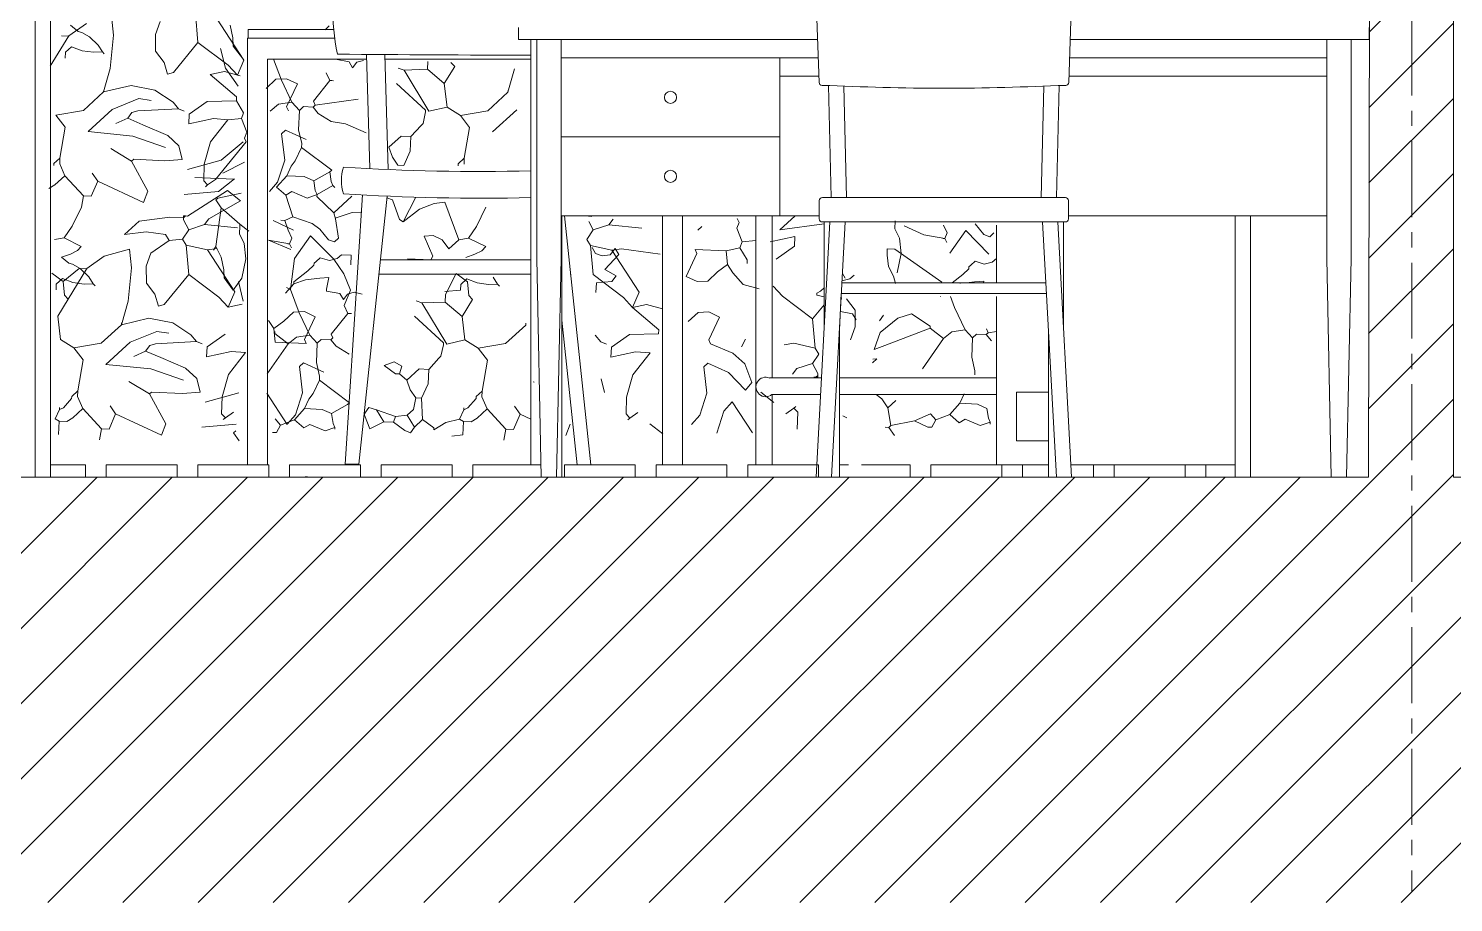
# Model space of a CAD drawing. Header units: centimetres. Extents: x 5667 to 17750, y 274 to 6203.
# Drawn here: x 5826.6 to 6061.1, y 5561.6 to 5705.4 of the extents above; entities that cross this region are included whole.
import ezdxf

# ---------------------------------------------------------------- set-up
doc = ezdxf.new("R2010")
doc.units = ezdxf.units.CM
doc.header["$MEASUREMENT"] = 0
doc.linetypes.add('CENTERX2', pattern=[4, 2.5, -0.5, 0.5, -0.5])
for name, color, linetype, lineweight in [('A-DOOR-FULL', 4, 'Continuous', 9), ('A-FURN', 8, 'Continuous', 9), ('A-WALL-FULL', 7, 'Continuous', 20), ('G-ANNO-DIM', 3, 'Continuous', 9), ('G-HEDGE', 104, 'Continuous', 9)]:
    doc.layers.add(name, color=color, linetype=linetype, lineweight=lineweight)

msp = doc.modelspace()

# ---------------------------------------------------------------- linework, layer by layer
at = {"layer": 'A-DOOR-FULL'}
for p, q in [((5827.72, 5631.57), (5827.72, 5842.1)), ((5830.27, 5631.57), (5830.27, 5839.55)), ((5909.28, 5700.36), (5909.28, 5703.57)), ((5909.28, 5681.98), (5909.28, 5700.36)), ((5909.28, 5667.31), (5909.28, 5681.98)), ((5914.38, 5631.57), (5914.38, 5674.57)), ((6025.17, 5674.57), (6025.17, 5631.57)), ((6027.72, 5674.57), (6027.72, 5631.57)), ((5909.28, 5633.57), (5909.28, 5667.31))]:
    msp.add_line(p, q, dxfattribs=at)
at = {"layer": 'A-FURN'}
for p, q in [((5956.72, 5696.52), (5956.26, 5710.11)), ((5997.79, 5696.52), (5998.26, 5710.11)), ((5862.8, 5703.82), (5862.8, 5705.23)), ((5862.8, 5705.23), (5876.85, 5705.23)), ((5907.26, 5703.57), (5907.26, 5705.57)), ((6047.26, 5705.57), (6047.26, 5703.57)), ((5862.64, 5633.57), (5862.64, 5703.82)), ((5862.64, 5703.82), (5877.01, 5703.82)), ((5956.48, 5703.57), (5907.26, 5703.57)), ((5910.26, 5703.57), (5910.26, 5667.57)), ((5914.26, 5667.57), (5914.26, 5703.57)), ((6047.26, 5703.57), (5998.03, 5703.57)), ((6040.26, 5667.57), (6040.26, 5703.57)), ((6044.26, 5703.57), (6044.26, 5667.57)), ((5882.27, 5700.36), (5865.94, 5700.36)), ((5865.94, 5700.36), (5865.94, 5633.57)), ((5882.25, 5701.14), (5882.81, 5682.34)), ((5885.28, 5701.12), (5885.84, 5682.2)), ((5909.28, 5700.36), (5885.3, 5700.36)), ((5956.58, 5700.57), (5914.26, 5700.57)), ((5950.26, 5700.57), (5950.26, 5687.57)), ((6040.26, 5700.57), (5997.93, 5700.57)), ((5956.69, 5697.57), (5950.26, 5697.57)), ((5958.29, 5696), (5958.72, 5677.57)), ((5960.81, 5695.91), (5961.22, 5677.57)), ((5993.71, 5695.91), (5993.29, 5677.57)), ((5996.23, 5696), (5995.79, 5677.57)), ((6040.26, 5697.57), (5997.83, 5697.57)), ((5950.26, 5687.57), (5914.26, 5687.57)), ((5950.26, 5674.57), (5950.26, 5687.57)), ((6061.11, 5684.71), (6061.11, 5686.64)), ((5881.57, 5678.01), (5878.74, 5633.68)), ((5880.97, 5633.68), (5885.64, 5677.81)), ((5956.76, 5674.07), (5956.76, 5677.07)), ((5957.26, 5677.57), (5997.26, 5677.57)), ((5997.76, 5674.07), (5997.76, 5677.07)), ((5914.26, 5674.57), (5956.76, 5674.57)), ((5919.15, 5633.57), (5914.81, 5674.57)), ((5946.32, 5674.57), (5946.32, 5633.57)), ((5949.02, 5674.57), (5949.02, 5647.89)), ((5997.76, 5674.57), (6040.26, 5674.57)), ((5958.51, 5673.57), (5956.26, 5631.57)), ((5957.26, 5673.57), (5997.26, 5673.57)), ((5957.56, 5673.57), (5957.56, 5655.84)), ((5961.01, 5673.57), (5958.76, 5631.57)), ((5993.51, 5673.57), (5995.76, 5631.57)), ((5996.01, 5673.57), (5998.26, 5631.57)), ((5996.96, 5673.57), (5996.96, 5655.84)), ((5910.26, 5667.57), (5911.01, 5631.57)), ((5913.51, 5631.57), (5914.26, 5667.57)), ((6041.01, 5631.57), (6040.26, 5667.57)), ((6043.51, 5631.57), (6044.26, 5667.57)), ((5884.54, 5667.31), (5909.28, 5667.31)), ((5884.3, 5664.98), (5909.28, 5664.98)), ((5960.47, 5663.57), (5994.04, 5663.57)), ((5960.37, 5661.77), (5960.06, 5655.84)), ((5960.37, 5661.77), (5994.14, 5661.77)), ((5916.9, 5633.57), (5914.38, 5657.41)), ((5960.06, 5655.84), (5960.06, 5631.57)), ((5994.46, 5655.84), (5994.46, 5631.57)), ((5948.56, 5647.89), (5957.13, 5647.89)), ((5960.06, 5647.89), (5985.92, 5647.89)), ((5949.29, 5643.84), (5947.13, 5645.53)), ((5948.95, 5645.17), (5956.99, 5645.17)), ((5949.02, 5645.17), (5949.02, 5633.57)), ((5960.06, 5645.17), (5985.92, 5645.17)), ((5836.01, 5633.57), (5830.27, 5633.57)), ((5836.01, 5631.57), (5836.01, 5633.57)), ((5851.08, 5633.57), (5839.43, 5633.57)), ((5839.43, 5631.57), (5839.43, 5633.57)), ((5851.08, 5631.57), (5851.08, 5633.57)), ((5866.16, 5633.57), (5854.51, 5633.57)), ((5854.51, 5631.57), (5854.51, 5633.57)), ((5865.94, 5633.57), (5862.64, 5633.57)), ((5866.16, 5631.57), (5866.16, 5633.57)), ((5881.24, 5633.57), (5869.59, 5633.57)), ((5869.59, 5631.57), (5869.59, 5633.57)), ((5878.74, 5633.69), (5880.97, 5633.69)), ((5881.24, 5631.57), (5881.24, 5633.57)), ((5896.32, 5633.57), (5884.67, 5633.57)), ((5884.67, 5631.57), (5884.67, 5633.57)), ((5896.32, 5631.57), (5896.32, 5633.57)), ((5910.97, 5633.57), (5899.75, 5633.57)), ((5899.75, 5631.57), (5899.75, 5633.57)), ((5926.47, 5633.57), (5914.82, 5633.57)), ((5914.82, 5631.57), (5914.82, 5633.57)), ((5921.38, 5633.58), (5919.14, 5633.58)), ((5926.47, 5631.57), (5926.47, 5633.57)), ((5941.55, 5633.57), (5929.9, 5633.57)), ((5929.9, 5631.57), (5929.9, 5633.57)), ((5941.55, 5631.57), (5941.55, 5633.57)), ((5956.63, 5633.57), (5944.98, 5633.57)), ((5944.98, 5631.57), (5944.98, 5633.57)), ((5949.02, 5633.57), (5946.32, 5633.57)), ((5956.63, 5631.57), (5956.63, 5633.57)), ((5961.55, 5633.57), (5960.06, 5633.57)), ((5960.06, 5631.57), (5960.06, 5633.57)), ((5971.71, 5633.57), (5963.71, 5633.57)), ((5971.71, 5631.57), (5971.71, 5633.57)), ((5986.78, 5633.57), (5975.13, 5633.57)), ((5975.13, 5631.57), (5975.13, 5633.57)), ((5986.78, 5631.57), (5986.78, 5633.57)), ((5990.21, 5631.57), (5990.21, 5633.57)), ((6001.86, 5633.57), (6001.29, 5633.57)), ((6001.86, 5631.57), (6001.86, 5633.57)), ((6016.94, 5633.57), (6005.29, 5633.57)), ((6005.29, 5631.57), (6005.29, 5633.57)), ((6016.94, 5631.57), (6016.94, 5633.57)), ((6025.17, 5633.57), (6020.37, 5633.57)), ((6020.37, 5631.57), (6020.37, 5633.57)), ((5851.08, 5631.57), (5839.43, 5631.57)), ((5866.16, 5631.57), (5854.51, 5631.57)), ((5881.24, 5631.57), (5869.59, 5631.57)), ((5872.22, 5631.66), (5872.54, 5631.64)), ((5896.32, 5631.57), (5884.67, 5631.57)), ((5911.4, 5631.57), (5899.75, 5631.57)), ((5911.01, 5631.57), (5913.51, 5631.57)), ((5926.47, 5631.57), (5914.82, 5631.57)), ((5941.55, 5631.57), (5929.9, 5631.57)), ((5956.63, 5631.57), (5944.98, 5631.57)), ((5956.26, 5631.57), (5957.56, 5631.57)), ((5957.56, 5631.57), (5960.06, 5631.57)), ((5971.71, 5631.57), (5960.06, 5631.57)), ((5986.78, 5631.57), (5975.13, 5631.57)), ((6001.86, 5631.57), (5990.21, 5631.57)), ((5994.46, 5631.57), (5996.96, 5631.57)), ((5998.26, 5631.57), (5996.96, 5631.57)), ((6016.94, 5631.57), (6005.29, 5631.57)), ((6041.01, 5631.57), (6043.51, 5631.57))]:
    msp.add_line(p, q, dxfattribs=at)
at = {"layer": 'A-FURN', "lineweight": 0}
for p, q in [((5862.8, 5703.82), (5862.8, 5705.23)), ((5862.8, 5705.23), (5876.85, 5705.23)), ((5862.8, 5705.23), (5862.8, 5703.82)), ((5876.85, 5705.23), (5862.8, 5705.23)), ((5877.01, 5703.82), (5862.64, 5703.82)), ((5862.64, 5703.82), (5862.64, 5633.57)), ((5862.64, 5633.57), (5862.64, 5703.82)), ((5862.64, 5703.82), (5877.01, 5703.82)), ((5865.94, 5633.57), (5865.94, 5700.36)), ((5865.94, 5633.57), (5865.94, 5700.36)), ((5865.94, 5700.36), (5882.27, 5700.36)), ((5865.94, 5700.36), (5882.27, 5700.36)), ((5885.3, 5700.36), (5909.28, 5700.36)), ((5930.93, 5633.57), (5930.93, 5674.57)), ((5930.93, 5674.57), (5930.93, 5633.57)), ((5934.23, 5633.57), (5934.23, 5674.57)), ((5934.23, 5633.57), (5934.23, 5674.57)), ((5862.64, 5633.57), (5865.94, 5633.57)), ((5862.64, 5633.57), (5865.94, 5633.57)), ((5934.23, 5633.57), (5930.93, 5633.57)), ((5930.93, 5633.57), (5934.23, 5633.57))]:
    msp.add_line(p, q, dxfattribs=at)
at = {"layer": 'A-FURN'}
for points in [[(5909.28, 5701, -0.001496), (5877.47, 5701.18, -0.109257), (5877.66, 5717.32)], [(5878.44, 5682.58, 0.159541), (5878.48, 5678.19, 0.892277)]]:
    msp.add_lwpolyline(points, format="xyb", dxfattribs=at)
for points in [[(5985.92, 5663.57), (5985.92, 5673.02)], [(5994.46, 5633.57), (5985.92, 5633.57), (5985.92, 5661.29)], [(5994.46, 5637.57), (5989.19, 5637.57), (5989.19, 5645.57), (5994.46, 5645.57)], [(6025.17, 5633.57), (5998.15, 5633.57)]]:
    msp.add_lwpolyline(points, dxfattribs=at)
for centre in [(5932.26, 5694.07), (5932.26, 5681.07)]:
    msp.add_circle(centre, 1, dxfattribs=at)
for centre, radius, start, end in [((5957.22, 5696.54), 0.5, 181.9653, 267.9588), ((5997.29, 5696.54), 0.5, 272.0412, 358.0347), ((5900.94, 6042.26), 360.38, 266.42, 271.3249), ((5900.98, 6037.86), 360.38, 266.42, 271.3187), ((5957.26, 5677.07), 0.5, 90, 180), ((5997.26, 5677.07), 0.5, 0, 90), ((5957.26, 5674.07), 0.5, 180, 270), ((5997.26, 5674.07), 0.5, 270, 0), ((5947.93, 5646.41), 1.6, 66.7709, 309.3571)]:
    msp.add_arc(centre, radius, start, end, dxfattribs=at)
msp.add_open_spline([(5957.21, 5696.04), (5963.89, 5695.8), (5977.26, 5695.34), (5990.63, 5695.8), (5997.31, 5696.04)], degree=3, dxfattribs=at)
at = {"layer": 'A-WALL-FULL'}
for p, q in [((6047.1, 5631.57), (6047.59, 5856.86)), ((6061.11, 5631.57), (6061.11, 5856.86)), ((5804.8, 5631.57), (6047.1, 5631.57)), ((6047.1, 5631.57), (6047.1, 5631.57)), ((6061.11, 5631.57), (6351.49, 5631.57))]:
    msp.add_line(p, q, dxfattribs=at)
at = {"layer": 'A-WALL-FULL', "color": 0, "linetype": 'Continuous'}
for p, q in [((6047.26, 5704.8), (6061.11, 5718.65)), ((6047.23, 5692.39), (6061.11, 5706.28)), ((6047.2, 5679.99), (6061.11, 5693.9)), ((6047.17, 5667.59), (6061.11, 5681.53)), ((6047.15, 5655.19), (6061.11, 5669.16)), ((6047.12, 5642.79), (6061.11, 5656.78)), ((5978.28, 5561.57), (6061.11, 5644.41)), ((5767.91, 5561.57), (5837.91, 5631.57)), ((5780.29, 5561.57), (5850.29, 5631.57)), ((5792.66, 5561.57), (5862.66, 5631.57)), ((5805.04, 5561.57), (5875.04, 5631.57)), ((5817.41, 5561.57), (5887.41, 5631.57)), ((5829.79, 5561.57), (5899.79, 5631.57)), ((5842.16, 5561.57), (5912.16, 5631.57)), ((5854.53, 5561.57), (5924.53, 5631.57)), ((5866.91, 5561.57), (5936.91, 5631.57)), ((5879.28, 5561.57), (5949.28, 5631.57)), ((5891.66, 5561.57), (5961.66, 5631.57)), ((5904.03, 5561.57), (5974.03, 5631.57)), ((5916.41, 5561.57), (5986.41, 5631.57)), ((5928.78, 5561.57), (5998.78, 5631.57)), ((5941.16, 5561.57), (6011.16, 5631.57)), ((5953.53, 5561.57), (6023.53, 5631.57)), ((5965.9, 5561.57), (6035.9, 5631.57)), ((5990.65, 5561.57), (6061.11, 5632.03)), ((6003.03, 5561.57), (6073.03, 5631.57)), ((6015.4, 5561.57), (6085.4, 5631.57)), ((6027.78, 5561.57), (6097.78, 5631.57)), ((6040.15, 5561.57), (6110.15, 5631.57)), ((6052.52, 5561.57), (6122.52, 5631.57))]:
    msp.add_line(p, q, dxfattribs=at)
at = {"layer": 'G-ANNO-DIM', "linetype": 'CENTERX2', "ltscale": 5}
msp.add_line((6054.24, 6126.86), (6054.24, 5563.29), dxfattribs=at)
at = {"layer": 'G-HEDGE'}
for p, q in [((5840.31, 5707.42), (5840.62, 5704.33)), ((5854.09, 5707.91), (5854.52, 5703.1)), ((5833.27, 5704.19), (5836.15, 5706.22)), ((5834.79, 5704.91), (5833.55, 5705.93)), ((5848.28, 5706.56), (5847.51, 5704.42)), ((5857.57, 5707.12), (5862.07, 5700.21)), ((5859.83, 5705.93), (5860.28, 5703.85)), ((5875.45, 5705.21), (5876.12, 5705.82)), ((5830.22, 5699.18), (5833.27, 5704.19)), ((5832.04, 5704.21), (5833.31, 5704.16)), ((5835.4, 5704.77), (5834.79, 5704.91)), ((5836.66, 5704.04), (5835.4, 5704.77)), ((5838.07, 5702.68), (5836.66, 5704.04)), ((5838.79, 5701.54), (5838.07, 5702.68)), ((5840.62, 5704.33), (5840.08, 5698.82)), ((5847.51, 5704.42), (5847.53, 5701.66)), ((5854.52, 5703.1), (5850.47, 5698.16)), ((5854.52, 5703.1), (5859.47, 5699.36)), ((5860.28, 5703.85), (5860.31, 5702.5)), ((5832.68, 5700.53), (5832.72, 5701.49)), ((5832.72, 5701.49), (5833.72, 5702.4)), ((5833.72, 5702.4), (5835.44, 5701.75)), ((5835.44, 5701.75), (5837.31, 5701.49)), ((5837.31, 5701.49), (5838.79, 5701.54)), ((5838.79, 5701.54), (5839.1, 5701.21)), ((5847.53, 5701.66), (5848.95, 5699.82)), ((5858.22, 5702.09), (5859.03, 5698.86)), ((5861.82, 5700.52), (5860.31, 5702.5)), ((5868.24, 5696.91), (5866.94, 5700.36)), ((5877.16, 5700.35), (5879.38, 5699.93)), ((5840.08, 5698.82), (5838.99, 5694.96)), ((5848.95, 5699.82), (5849.5, 5697.88)), ((5850.47, 5698.16), (5849.5, 5697.88)), ((5858.86, 5698.33), (5856.55, 5697.85)), ((5861.47, 5697.6), (5858.86, 5698.33)), ((5859.03, 5698.86), (5861.14, 5695.89)), ((5859.47, 5699.36), (5861, 5697.7)), ((5862.07, 5700.21), (5861, 5697.7)), ((5875.62, 5698.13), (5876.21, 5696.83)), ((5879.38, 5699.93), (5879.97, 5698.94)), ((5879.97, 5698.94), (5880.64, 5699.85)), ((5880.64, 5699.85), (5881.74, 5700.14)), ((5888.42, 5698.53), (5887.48, 5698.89)), ((5892.27, 5698.69), (5888.42, 5698.53)), ((5888.42, 5698.53), (5892.51, 5691.79)), ((5892.32, 5699.96), (5892.27, 5698.69)), ((5892.27, 5698.69), (5895.04, 5696.33)), ((5896.76, 5699.13), (5895.04, 5696.33)), ((5896.15, 5699.79), (5896.76, 5699.13)), ((5906.62, 5698.77), (5905.53, 5694.91)), ((5843.51, 5696.04), (5838.99, 5694.96)), ((5843.51, 5696.04), (5847.41, 5695.27)), ((5856.55, 5697.85), (5860.87, 5694.15)), ((5867.31, 5697.04), (5865.72, 5695.54)), ((5869.08, 5697.12), (5867.31, 5697.04)), ((5869.98, 5693.27), (5868.24, 5696.91)), ((5870.87, 5696.27), (5869.08, 5697.12)), ((5870.87, 5696.27), (5869.1, 5692.51)), ((5876.21, 5696.83), (5873.5, 5693.43)), ((5876.21, 5696.83), (5876.52, 5696.82)), ((5876.52, 5696.82), (5876.84, 5696.8)), ((5891.97, 5691.99), (5887.18, 5696.35)), ((5895.04, 5696.33), (5895.51, 5692.47)), ((5838.99, 5694.96), (5835.66, 5691.91)), ((5838.99, 5694.96), (5839, 5695.28)), ((5840.42, 5692.08), (5844.79, 5693.86)), ((5844.79, 5693.86), (5846.8, 5693.57)), ((5847.41, 5695.27), (5850.41, 5693.29)), ((5850.41, 5693.29), (5851.33, 5692.18)), ((5856.04, 5693.4), (5853.07, 5691.29)), ((5860.84, 5693.51), (5856.04, 5693.4)), ((5860.87, 5694.15), (5860.84, 5693.51)), ((5860.84, 5693.51), (5862.03, 5691.54)), ((5867.77, 5692.93), (5869.98, 5693.27)), ((5869.98, 5693.27), (5871.2, 5691.93)), ((5873.5, 5693.43), (5873.79, 5692.78)), ((5873.79, 5692.78), (5880.87, 5693.75)), ((5905.53, 5694.91), (5902.2, 5691.86)), ((5905.53, 5694.91), (5905.54, 5695.23)), ((5835.66, 5691.91), (5831.15, 5691.15)), ((5831.15, 5691.15), (5832.66, 5689.16)), ((5836.43, 5688.44), (5840.42, 5692.08)), ((5843.63, 5691.56), (5842.95, 5690.63)), ((5844.6, 5691.84), (5843.63, 5691.56)), ((5851.33, 5692.18), (5844.6, 5691.84)), ((5851.33, 5692.18), (5852.27, 5691.82)), ((5853.07, 5691.29), (5853, 5689.7)), ((5862.03, 5691.54), (5861.67, 5690.6)), ((5866.4, 5691.82), (5867.77, 5692.93)), ((5869.1, 5692.51), (5869.4, 5691.86)), ((5871.2, 5691.93), (5871.06, 5688.74)), ((5871.86, 5692.54), (5871.2, 5691.93)), ((5873.46, 5692.47), (5871.86, 5692.54)), ((5873.79, 5692.78), (5873.46, 5692.47)), ((5874.31, 5691.42), (5873.46, 5692.47)), ((5876.45, 5690.09), (5874.31, 5691.42)), ((5891.96, 5691.67), (5891.56, 5689.77)), ((5891.96, 5691.67), (5891.97, 5691.99)), ((5895.51, 5692.47), (5892.51, 5691.79)), ((5897.69, 5691.1), (5895.51, 5692.47)), ((5902.2, 5691.86), (5897.69, 5691.1)), ((5897.69, 5691.1), (5899.2, 5689.11)), ((5902.97, 5688.39), (5906.96, 5692.03)), ((5831.8, 5684.09), (5832.66, 5689.16)), ((5842.95, 5690.63), (5841, 5689.76)), ((5842.95, 5690.63), (5845.46, 5689.56)), ((5845.46, 5689.56), (5849.54, 5687.79)), ((5857.05, 5690.57), (5853, 5689.7)), ((5859.42, 5690.38), (5856.59, 5686.75)), ((5859.42, 5690.38), (5857.05, 5690.57)), ((5861.67, 5690.6), (5859.42, 5690.38)), ((5861.67, 5690.6), (5862.53, 5688.32)), ((5868.94, 5688.68), (5868.27, 5688.07)), ((5868.94, 5688.68), (5872.31, 5687.14)), ((5871.06, 5688.74), (5871.6, 5686.48)), ((5878.77, 5689.69), (5876.45, 5690.09)), ((5878.77, 5689.69), (5882.22, 5688.26)), ((5891.23, 5689.46), (5889.55, 5687.62)), ((5891.56, 5689.77), (5891.23, 5689.46)), ((5898.34, 5684.04), (5899.2, 5689.11)), ((5843.81, 5687.71), (5836.43, 5688.44)), ((5849.19, 5685.84), (5843.81, 5687.71)), ((5849.54, 5687.79), (5851.38, 5686.11)), ((5856.59, 5686.75), (5855.55, 5683.1)), ((5862.46, 5686.73), (5857.4, 5680.56)), ((5861.97, 5686.75), (5858.32, 5683.72)), ((5862.53, 5688.32), (5862.17, 5687.38)), ((5862.17, 5687.38), (5862.46, 5686.73)), ((5868.79, 5683.75), (5868.27, 5688.07)), ((5871.6, 5686.48), (5871.57, 5685.84)), ((5887.95, 5687.69), (5885.95, 5685.86)), ((5889.55, 5687.62), (5887.95, 5687.69)), ((5889.55, 5687.62), (5889.45, 5685.22)), ((5831.8, 5684.09), (5830.8, 5683.17)), ((5831.8, 5684.09), (5831.76, 5683.13)), ((5843.6, 5683.57), (5840.18, 5685.64)), ((5843.6, 5683.57), (5843.94, 5683.88)), ((5843.94, 5683.88), (5849.04, 5683.65)), ((5851.92, 5683.85), (5851.38, 5686.11)), ((5871.57, 5685.84), (5870.52, 5683.65)), ((5871.57, 5685.84), (5876.52, 5682.11)), ((5885.95, 5685.86), (5886.52, 5684.23)), ((5886.52, 5684.23), (5887.42, 5682.92)), ((5889.45, 5685.22), (5888.38, 5682.87)), ((5898.34, 5684.04), (5897.34, 5683.12)), ((5898.34, 5684.04), (5898.3, 5683.08)), ((5830.8, 5683.17), (5830.79, 5682.85)), ((5831.76, 5683.13), (5832.63, 5681.17)), ((5838.03, 5680.3), (5837.13, 5681.62)), ((5843.6, 5683.57), (5846.27, 5678.66)), ((5849.04, 5683.65), (5851.92, 5683.85)), ((5858.32, 5683.72), (5852.77, 5682.2)), ((5855.55, 5683.1), (5855.47, 5680.32)), ((5862.19, 5683.38), (5858.6, 5681.62)), ((5867.61, 5680.11), (5868.79, 5683.75)), ((5869.84, 5682.72), (5869.13, 5681.16)), ((5870.52, 5683.65), (5869.84, 5682.72)), ((5876.19, 5681.81), (5873.57, 5680.32)), ((5876.52, 5682.11), (5876.19, 5681.81)), ((5876.19, 5681.81), (5876.44, 5680.2)), ((5887.42, 5682.92), (5888.38, 5682.87)), ((5897.34, 5683.12), (5897.33, 5682.8)), ((5830.97, 5679.65), (5829.98, 5679.05)), ((5832.63, 5681.17), (5830.97, 5679.65)), ((5832.63, 5681.17), (5835.68, 5677.84)), ((5838.03, 5680.3), (5836.96, 5677.79)), ((5838.03, 5680.3), (5845.54, 5676.77)), ((5860.43, 5680.59), (5853.99, 5680.87)), ((5855.47, 5680.32), (5856.08, 5679.66)), ((5856.08, 5679.66), (5855.75, 5679.35)), ((5857.4, 5680.56), (5856.08, 5679.66)), ((5857.87, 5678.59), (5860.53, 5680.68)), ((5866.26, 5678.57), (5867.61, 5680.11)), ((5869.13, 5681.16), (5867.45, 5679.31)), ((5867.45, 5679.31), (5868.99, 5677.97)), ((5869.13, 5681.16), (5872, 5681.03)), ((5872, 5681.03), (5873.57, 5680.32)), ((5873.57, 5680.32), (5873.82, 5678.72)), ((5876.73, 5679.55), (5874.11, 5678.06)), ((5876.44, 5680.2), (5876.73, 5679.55)), ((5877.03, 5679.21), (5876.73, 5679.55)), ((5961.2, 5679.83), (5961.17, 5679.83)), ((5835.36, 5676.02), (5835.68, 5677.84)), ((5836.96, 5677.79), (5835.68, 5677.84)), ((5845.54, 5676.77), (5846.27, 5678.66)), ((5852.22, 5678.1), (5857.87, 5678.59)), ((5859.37, 5678.73), (5852.8, 5674.54)), ((5861.54, 5677.04), (5856.29, 5674.07)), ((5857.78, 5677.5), (5857.45, 5677.19)), ((5857.45, 5677.19), (5858.35, 5675.87)), ((5861.65, 5678.29), (5857.78, 5677.5)), ((5859.37, 5678.73), (5861.54, 5677.04)), ((5869.98, 5678.56), (5868.99, 5677.97)), ((5868.99, 5677.97), (5870.11, 5674.4)), ((5872.49, 5677.5), (5869.98, 5678.56)), ((5874.11, 5678.06), (5872.49, 5677.5)), ((5873.82, 5678.72), (5874.11, 5678.06)), ((5874.11, 5678.06), (5874.09, 5677.74)), ((5874.09, 5677.74), (5876.85, 5675.07)), ((5879.85, 5677.81), (5876.85, 5675.07)), ((5885.59, 5677.56), (5886.54, 5677.2)), ((5886.54, 5677.2), (5887.67, 5673.96)), ((5890.39, 5677.67), (5888.3, 5673.61)), ((5833.82, 5672.89), (5835.36, 5676.02)), ((5852.16, 5674.57), (5852.15, 5674.25)), ((5852.48, 5674.55), (5852.15, 5674.25)), ((5852.16, 5674.57), (5852.48, 5674.55)), ((5852.48, 5674.55), (5852.8, 5674.54)), ((5858.35, 5675.87), (5857.44, 5669.52)), ((5858.35, 5675.87), (5861.43, 5673.18)), ((5876.85, 5675.07), (5877.13, 5674.1)), ((5879.88, 5675.13), (5877.11, 5674.17)), ((5881.33, 5675.19), (5879.88, 5675.13)), ((5888.3, 5673.61), (5890.97, 5675.65)), ((5890.97, 5675.65), (5893.36, 5676.59)), ((5893.36, 5676.59), (5895.15, 5676.83)), ((5895.15, 5676.83), (5897.44, 5670.65)), ((5900.36, 5672.84), (5901.9, 5675.98)), ((5918.76, 5674.52), (5919.02, 5674.51)), ((5919.02, 5674.51), (5919.34, 5674.49)), ((5952.78, 5674.57), (5950.28, 5672.28)), ((5832.51, 5670.95), (5833.82, 5672.89)), ((5842.41, 5671.5), (5844.86, 5673.7)), ((5844.86, 5673.7), (5849.91, 5674.35)), ((5852.15, 5674.25), (5849.91, 5674.35)), ((5853.02, 5672.29), (5851.99, 5670.74)), ((5852.15, 5674.25), (5852.13, 5673.93)), ((5852.13, 5673.93), (5853.02, 5672.29)), ((5855.61, 5673.14), (5853.02, 5672.29)), ((5856.29, 5674.07), (5855.61, 5673.14)), ((5855.61, 5673.14), (5861.02, 5672.58)), ((5861.36, 5671.59), (5861.42, 5672.86)), ((5861.43, 5673.18), (5861.42, 5672.86)), ((5861.43, 5673.18), (5862.88, 5672.04)), ((5870.24, 5672.23), (5866.87, 5673.78)), ((5868.17, 5673.85), (5868.81, 5673.82)), ((5870.11, 5674.4), (5868.81, 5673.82)), ((5868.81, 5673.82), (5869.38, 5672.2)), ((5869.38, 5672.2), (5869.96, 5670.89)), ((5873.31, 5673.3), (5870.11, 5674.4)), ((5874.58, 5672.39), (5873.31, 5673.3)), ((5876.02, 5670.63), (5874.58, 5672.39)), ((5877.13, 5674.1), (5877.63, 5670.88)), ((5887.67, 5673.96), (5888.3, 5673.61)), ((5899.05, 5670.9), (5900.36, 5672.84)), ((5919.56, 5672.25), (5918.53, 5670.69)), ((5918.81, 5673.62), (5919.56, 5672.25)), ((5922.15, 5673.09), (5919.56, 5672.25)), ((5922.83, 5674.02), (5922.15, 5673.09)), ((5922.15, 5673.09), (5927.56, 5672.54)), ((5936.79, 5672.19), (5937.45, 5672.8)), ((5943.19, 5672.55), (5943.55, 5673.49)), ((5944.05, 5670.27), (5943.19, 5672.55)), ((5943.55, 5673.49), (5943.26, 5674.14)), ((5950.28, 5672.28), (5957.56, 5673.24)), ((5969.19, 5672.46), (5969.24, 5673.73)), ((5969.96, 5670.88), (5969.19, 5672.46)), ((5970.7, 5672.91), (5973.97, 5671.45)), ((5977.21, 5673.06), (5977.79, 5671.76)), ((5978.22, 5668.42), (5980.88, 5672.15)), ((5980.88, 5672.15), (5984.67, 5668.29)), ((5983.85, 5671.5), (5982.4, 5673.26)), ((5832.51, 5670.95), (5830.9, 5670.7)), ((5832.51, 5670.95), (5835.32, 5669.55)), ((5845.97, 5671.96), (5842.41, 5671.5)), ((5845.97, 5671.96), (5849.15, 5671.5)), ((5849.75, 5670.52), (5846.78, 5668.41)), ((5849.15, 5671.5), (5849.75, 5670.52)), ((5851.99, 5670.74), (5849.75, 5670.52)), ((5851.99, 5670.74), (5852.59, 5669.76)), ((5862.13, 5670.02), (5861.36, 5671.59)), ((5862.4, 5667.49), (5862.13, 5670.02)), ((5866.14, 5670.58), (5869.79, 5669.06)), ((5866.14, 5670.58), (5869.6, 5669.95)), ((5869.28, 5669.96), (5869.6, 5669.95)), ((5869.96, 5670.89), (5869.6, 5669.95)), ((5869.6, 5669.95), (5869.89, 5669.3)), ((5870.39, 5667.55), (5873.05, 5671.28)), ((5873.05, 5671.28), (5876.85, 5667.43)), ((5876.96, 5670.27), (5876.02, 5670.63)), ((5877.63, 5670.88), (5876.96, 5670.27)), ((5893.24, 5671.31), (5891.71, 5671.22)), ((5891.71, 5671.22), (5893.16, 5667.96)), ((5894.68, 5670.63), (5893.24, 5671.31)), ((5895.77, 5669.13), (5894.68, 5670.63)), ((5897.44, 5670.65), (5895.77, 5669.13)), ((5899.05, 5670.9), (5897.44, 5670.65)), ((5899.05, 5670.9), (5901.86, 5669.5)), ((5918.53, 5670.69), (5919.13, 5669.71)), ((5943.69, 5669.33), (5944.05, 5670.27)), ((5944.05, 5670.27), (5946.3, 5670.49)), ((5948.67, 5670.3), (5952.72, 5671.17)), ((5952.65, 5669.58), (5952.72, 5671.17)), ((5970.23, 5668.35), (5969.96, 5670.88)), ((5973.97, 5671.45), (5977.43, 5670.82)), ((5977.11, 5670.83), (5977.43, 5670.82)), ((5977.79, 5671.76), (5977.43, 5670.82)), ((5977.43, 5670.82), (5977.72, 5670.17)), ((5984.79, 5671.14), (5983.85, 5671.5)), ((5985.46, 5671.75), (5984.79, 5671.14)), ((5832.05, 5667.77), (5833.56, 5668.29)), ((5833.28, 5666.76), (5832.05, 5667.77)), ((5833.56, 5668.29), (5834.7, 5668.86)), ((5834.7, 5668.86), (5835.32, 5669.55)), ((5836.21, 5665.88), (5839.09, 5667.91)), ((5839.09, 5667.91), (5843.25, 5669.11)), ((5843.25, 5669.11), (5843.56, 5666.02)), ((5846.78, 5668.41), (5846, 5666.27)), ((5852.59, 5669.76), (5856.07, 5668.96)), ((5852.59, 5669.76), (5853.02, 5664.94)), ((5857.68, 5669.21), (5856.07, 5668.96)), ((5856.07, 5668.96), (5860.56, 5662.06)), ((5857.44, 5669.52), (5857.09, 5668.9)), ((5857.44, 5669.52), (5858.32, 5667.78)), ((5858.32, 5667.78), (5858.78, 5665.7)), ((5861.72, 5664.31), (5862.4, 5667.49)), ((5869.73, 5662.45), (5870.39, 5667.55)), ((5873.95, 5667.06), (5874.61, 5667.67)), ((5874.61, 5667.67), (5876.15, 5667.2)), ((5876.15, 5667.2), (5877.42, 5667.54)), ((5877.42, 5667.54), (5878.15, 5668.16)), ((5878.15, 5668.16), (5879.75, 5668.09)), ((5879.75, 5668.09), (5879.68, 5666.49)), ((5892.82, 5667.34), (5888.99, 5667.51)), ((5893.16, 5667.96), (5892.82, 5667.34)), ((5898.59, 5667.73), (5900.1, 5668.24)), ((5900.1, 5668.24), (5901.24, 5668.81)), ((5901.24, 5668.81), (5901.86, 5669.5)), ((5919.13, 5669.71), (5922.61, 5668.92)), ((5919.13, 5669.71), (5919.56, 5664.9)), ((5919.37, 5669.34), (5919.95, 5668.39)), ((5919.95, 5668.39), (5921.02, 5668)), ((5921.02, 5668), (5922.34, 5668.17)), ((5921.45, 5665.74), (5923.79, 5668.19)), ((5922.34, 5668.17), (5923.19, 5669.18)), ((5924.22, 5669.17), (5922.61, 5668.92)), ((5922.61, 5668.92), (5927.1, 5662.01)), ((5923.79, 5668.19), (5923.19, 5669.18)), ((5930.57, 5668.25), (5924.22, 5669.17)), ((5934.86, 5664.6), (5936.62, 5668.36)), ((5936.62, 5668.36), (5936.33, 5669.01)), ((5941.43, 5668.79), (5936.33, 5669.01)), ((5941.43, 5668.79), (5943.69, 5669.33)), ((5941.65, 5666.54), (5941.43, 5668.79)), ((5944.89, 5667.36), (5943.69, 5669.33)), ((5949.68, 5667.47), (5952.65, 5669.58)), ((5967.9, 5669.17), (5969.18, 5669.11)), ((5967.93, 5668.1), (5967.9, 5669.17)), ((5968.14, 5666.25), (5967.93, 5668.1)), ((5969.18, 5669.11), (5976.93, 5663.66)), ((5969.55, 5665.18), (5970.23, 5668.35)), ((5985.19, 5666.96), (5985.91, 5667.57)), ((5832.33, 5663.78), (5830.47, 5665.14)), ((5832.33, 5663.78), (5834.98, 5665.9)), ((5833.16, 5660.87), (5836.21, 5665.88)), ((5833.89, 5666.61), (5833.28, 5666.76)), ((5835.15, 5665.88), (5833.89, 5666.61)), ((5834.98, 5665.9), (5836.26, 5665.85)), ((5836.56, 5664.53), (5835.15, 5665.88)), ((5843.56, 5666.02), (5843.02, 5660.51)), ((5846, 5666.27), (5846.03, 5663.5)), ((5858.78, 5665.7), (5858.81, 5664.35)), ((5872.6, 5665.52), (5870.29, 5663.71)), ((5873.6, 5666.44), (5872.6, 5665.52)), ((5873.61, 5666.76), (5873.6, 5666.44)), ((5873.95, 5667.06), (5873.61, 5666.76)), ((5876.85, 5667.43), (5878.5, 5665.05)), ((5923.32, 5664.7), (5921.45, 5665.74)), ((5938.41, 5663.83), (5940, 5665.34)), ((5940, 5665.34), (5941.65, 5666.54)), ((5941.65, 5666.54), (5942.55, 5665.22)), ((5942.55, 5665.22), (5944.25, 5663.27)), ((5944.86, 5666.72), (5944.89, 5667.36)), ((5968.98, 5664.65), (5968.14, 5666.25)), ((5981.36, 5665.85), (5980.37, 5664.94)), ((5981.38, 5666.17), (5981.36, 5665.85)), ((5981.71, 5666.48), (5981.38, 5666.17)), ((5981.71, 5666.48), (5982.38, 5667.09)), ((5982.38, 5667.09), (5983.91, 5666.61)), ((5983.91, 5666.61), (5985.19, 5666.96)), ((5831.17, 5662.38), (5831.21, 5663.34)), ((5831.21, 5663.34), (5832.21, 5664.25)), ((5832.21, 5664.25), (5833.94, 5663.6)), ((5832.33, 5663.78), (5832.55, 5661.53)), ((5833.94, 5663.6), (5835.81, 5663.33)), ((5835.81, 5663.33), (5837.29, 5663.39)), ((5837.29, 5663.39), (5836.56, 5664.53)), ((5837.29, 5663.39), (5837.59, 5663.06)), ((5846.03, 5663.5), (5847.44, 5661.67)), ((5853.02, 5664.94), (5848.97, 5660)), ((5853.02, 5664.94), (5857.97, 5661.21)), ((5860.32, 5662.36), (5858.81, 5664.35)), ((5860.32, 5662.36), (5861.72, 5664.31)), ((5861.16, 5663.78), (5861.98, 5660.55)), ((5870.27, 5663.39), (5868.93, 5661.85)), ((5869.1, 5662.8), (5869.73, 5662.45)), ((5870.27, 5663.39), (5872.19, 5664.05)), ((5870.29, 5663.71), (5870.27, 5663.39)), ((5872.19, 5664.05), (5874.55, 5664.29)), ((5874.55, 5664.29), (5876.07, 5664.41)), ((5876.07, 5664.41), (5875.67, 5662.51)), ((5878.5, 5665.05), (5879.63, 5662.34)), ((5897.01, 5665.09), (5895.26, 5661.65)), ((5898.87, 5663.73), (5897.01, 5665.09)), ((5897.71, 5662.33), (5897.76, 5663.29)), ((5897.76, 5663.29), (5898.75, 5664.2)), ((5898.75, 5664.2), (5900.48, 5663.55)), ((5898.87, 5663.73), (5899.09, 5661.49)), ((5900.48, 5663.55), (5902.35, 5663.29)), ((5902.35, 5663.29), (5903.83, 5663.34)), ((5903.83, 5663.34), (5903.1, 5664.48)), ((5903.83, 5663.34), (5904.13, 5663.01)), ((5915.74, 5664.98), (5915.86, 5664.98)), ((5919.56, 5664.9), (5924.51, 5661.16)), ((5920, 5661.96), (5920.07, 5663.56)), ((5920.07, 5663.56), (5922.64, 5663.77)), ((5922.64, 5663.77), (5923.32, 5664.7)), ((5934.86, 5664.6), (5936.64, 5663.75)), ((5936.64, 5663.75), (5938.41, 5663.83)), ((5944.25, 5663.27), (5946.86, 5662.54)), ((5950.69, 5661.35), (5949.17, 5663.02)), ((5957.96, 5663.42), (5957.94, 5663.1)), ((5960.49, 5663.86), (5961.76, 5664.2)), ((5960.49, 5663.86), (5960.49, 5663.86)), ((5961.03, 5664.29), (5960.55, 5665.06)), ((5961.76, 5664.2), (5962.49, 5664.82)), ((5968.98, 5664.65), (5969.28, 5663.46)), ((5980.37, 5664.94), (5978.63, 5663.57)), ((5979.94, 5663.46), (5979.96, 5663.47)), ((5980.97, 5663.57), (5982.31, 5663.71)), ((5982.31, 5663.71), (5983.83, 5663.83)), ((5983.83, 5663.83), (5983.78, 5663.57)), ((5833.16, 5660.87), (5831.44, 5658.07)), ((5832.55, 5661.53), (5833.16, 5660.87)), ((5843.02, 5660.51), (5841.93, 5656.65)), ((5847.44, 5661.67), (5848, 5659.73)), ((5857.97, 5661.21), (5859.49, 5659.55)), ((5860.56, 5662.06), (5859.49, 5659.55)), ((5871.18, 5658.6), (5869.73, 5662.45)), ((5875.67, 5662.51), (5875.65, 5662.19)), ((5875.65, 5662.19), (5877.87, 5661.78)), ((5877.87, 5661.78), (5878.47, 5660.79)), ((5878.47, 5660.79), (5879.13, 5661.69)), ((5879.63, 5662.34), (5878.56, 5659.83)), ((5879.13, 5661.69), (5880.24, 5661.99)), ((5880.24, 5661.99), (5881.54, 5661.7)), ((5891.37, 5660.23), (5890.42, 5660.59)), ((5897.71, 5662.33), (5895.15, 5662.12)), ((5895.26, 5661.65), (5895.21, 5660.38)), ((5899.7, 5660.82), (5897.98, 5658.02)), ((5899.09, 5661.49), (5899.7, 5660.82)), ((5924.51, 5661.16), (5926.04, 5659.5)), ((5927.1, 5662.01), (5926.04, 5659.5)), ((5955.65, 5657.62), (5950.69, 5661.35)), ((5956.34, 5661.86), (5956.33, 5661.54)), ((5956.33, 5661.54), (5957.56, 5661.27)), ((5956.94, 5662.18), (5956.34, 5661.86)), ((5957.56, 5662.74), (5956.94, 5662.18)), ((5960.41, 5661.07), (5960.31, 5660.6)), ((5960.34, 5661.07), (5960.41, 5661.07)), ((5962.64, 5659.06), (5961.22, 5660.89)), ((5976.71, 5661.29), (5976.69, 5661.26)), ((5979, 5659.47), (5978.32, 5661.29)), ((5848.97, 5660), (5848, 5659.73)), ((5861.8, 5660.03), (5859.49, 5659.55)), ((5870.26, 5658.73), (5868.66, 5657.23)), ((5872.02, 5658.81), (5870.26, 5658.73)), ((5872.92, 5654.96), (5871.18, 5658.6)), ((5873.81, 5657.96), (5872.02, 5658.81)), ((5879.15, 5658.52), (5876.44, 5655.12)), ((5878.56, 5659.83), (5879.15, 5658.52)), ((5879.15, 5658.52), (5879.47, 5658.51)), ((5879.47, 5658.51), (5879.78, 5658.49)), ((5895.21, 5660.38), (5891.37, 5660.23)), ((5891.37, 5660.23), (5895.45, 5653.48)), ((5895.21, 5660.38), (5897.98, 5658.02)), ((5928.34, 5659.98), (5926.04, 5659.5)), ((5926.04, 5659.5), (5930.35, 5655.8)), ((5930.95, 5659.25), (5928.34, 5659.98)), ((5936.8, 5658.69), (5935.2, 5657.18)), ((5938.56, 5658.76), (5936.8, 5658.69)), ((5940.35, 5657.92), (5938.56, 5658.76)), ((5955.65, 5657.62), (5957.56, 5659.95)), ((5960.22, 5658.81), (5962.21, 5658.44)), ((5962.21, 5658.44), (5962.81, 5657.45)), ((5962.66, 5656.29), (5962.64, 5659.06)), ((5967.32, 5658.21), (5966.64, 5657.28)), ((5969.68, 5657.72), (5971.91, 5658.45)), ((5971.91, 5658.45), (5975.02, 5656.4)), ((5980.74, 5655.83), (5979, 5659.47)), ((5831.44, 5658.07), (5831.91, 5654.21)), ((5841.93, 5656.65), (5838.6, 5653.6)), ((5846.45, 5657.73), (5841.93, 5656.65)), ((5841.93, 5656.65), (5841.94, 5656.97)), ((5846.45, 5657.73), (5850.36, 5656.96)), ((5850.36, 5656.96), (5853.35, 5654.99)), ((5867.01, 5656.02), (5866.11, 5657.34)), ((5868.66, 5657.23), (5867.01, 5656.02)), ((5867.01, 5656.02), (5867.23, 5653.77)), ((5873.81, 5657.96), (5872.05, 5654.2)), ((5894.92, 5653.68), (5890.12, 5658.04)), ((5897.98, 5658.02), (5898.45, 5654.16)), ((5908.47, 5656.6), (5905.14, 5653.55)), ((5908.47, 5656.6), (5908.48, 5656.92)), ((5930.35, 5655.8), (5930.32, 5655.16)), ((5940.35, 5657.92), (5938.59, 5654.16)), ((5956.08, 5652.81), (5955.65, 5657.62)), ((5961.89, 5654.15), (5962.66, 5656.29)), ((5966.79, 5655.39), (5969.68, 5657.72)), ((5975, 5656.08), (5967.53, 5653.21)), ((5975.02, 5656.4), (5975, 5656.08)), ((5975, 5656.08), (5977.17, 5654.38)), ((5978.54, 5655.49), (5980.74, 5655.83)), ((5980.74, 5655.83), (5981.97, 5654.49)), ((5984.27, 5655.99), (5984.56, 5655.34)), ((5834.09, 5652.84), (5831.91, 5654.21)), ((5838.6, 5653.6), (5834.09, 5652.84)), ((5839.37, 5650.13), (5843.36, 5653.77)), ((5843.36, 5653.77), (5847.73, 5655.56)), ((5847.54, 5653.53), (5846.57, 5653.25)), ((5854.27, 5653.88), (5847.54, 5653.53)), ((5847.73, 5655.56), (5849.74, 5655.26)), ((5853.35, 5654.99), (5854.27, 5653.88)), ((5854.27, 5653.88), (5855.21, 5653.52)), ((5858.98, 5655.09), (5856.01, 5652.99)), ((5869.34, 5653.52), (5865.93, 5648.55)), ((5867.19, 5655.53), (5867.18, 5655.21)), ((5867.18, 5655.21), (5869.34, 5653.52)), ((5867.23, 5653.77), (5872.34, 5653.55)), ((5869.34, 5653.52), (5870.71, 5654.62)), ((5870.71, 5654.62), (5872.92, 5654.96)), ((5872.05, 5654.2), (5872.34, 5653.55)), ((5872.92, 5654.96), (5874.14, 5653.63)), ((5874.14, 5653.63), (5874, 5650.44)), ((5874.8, 5654.24), (5874.14, 5653.63)), ((5876.4, 5654.17), (5874.8, 5654.24)), ((5876.73, 5654.47), (5876.4, 5654.17)), ((5877.25, 5653.11), (5876.4, 5654.17)), ((5876.44, 5655.12), (5876.73, 5654.47)), ((5894.9, 5653.36), (5894.92, 5653.68)), ((5898.45, 5654.16), (5895.45, 5653.48)), ((5900.63, 5652.79), (5898.45, 5654.16)), ((5905.14, 5653.55), (5900.63, 5652.79)), ((5919.89, 5654.94), (5920.81, 5653.83)), ((5920.81, 5653.83), (5921.75, 5653.47)), ((5925.52, 5655.05), (5922.55, 5652.94)), ((5930.32, 5655.16), (5925.52, 5655.05)), ((5938.59, 5654.16), (5938.88, 5653.51)), ((5942.52, 5651.98), (5938.88, 5653.51)), ((5943.94, 5653.02), (5944.63, 5654.27)), ((5950.99, 5653.35), (5952.59, 5653.6)), ((5956.08, 5652.81), (5952.59, 5653.6)), ((5965.77, 5652.59), (5966.79, 5655.39)), ((5977.17, 5654.38), (5973.75, 5649.42)), ((5977.17, 5654.38), (5978.54, 5655.49)), ((5981.97, 5654.49), (5981.83, 5651.3)), ((5982.63, 5655.1), (5981.97, 5654.49)), ((5984.23, 5655.03), (5982.63, 5655.1)), ((5984.56, 5655.34), (5984.23, 5655.03)), ((5985.08, 5653.98), (5984.23, 5655.03)), ((5984.56, 5655.34), (5985.92, 5655.53)), ((5834.09, 5652.84), (5835.6, 5650.85)), ((5845.89, 5652.32), (5843.94, 5651.45)), ((5846.57, 5653.25), (5845.89, 5652.32)), ((5845.89, 5652.32), (5848.4, 5651.25)), ((5848.4, 5651.25), (5852.48, 5649.48)), ((5856.01, 5652.99), (5855.94, 5651.39)), ((5859.99, 5652.26), (5855.94, 5651.39)), ((5862.36, 5652.07), (5859.53, 5648.44)), ((5862.36, 5652.07), (5859.99, 5652.26)), ((5879.39, 5651.79), (5877.25, 5653.11)), ((5894.17, 5651.16), (5892.49, 5649.31)), ((5894.5, 5651.46), (5894.17, 5651.16)), ((5894.9, 5653.36), (5894.5, 5651.46)), ((5900.63, 5652.79), (5902.14, 5650.81)), ((5922.55, 5652.94), (5922.48, 5651.34)), ((5926.53, 5652.22), (5922.48, 5651.34)), ((5928.9, 5652.02), (5926.07, 5648.39)), ((5928.9, 5652.02), (5926.53, 5652.22)), ((5944.5, 5650.2), (5942.52, 5651.98)), ((5955.65, 5650.27), (5956.67, 5651.82)), ((5956.67, 5651.82), (5956.08, 5652.81)), ((5966.25, 5651.06), (5965.49, 5650.38)), ((5965.55, 5650.97), (5966.25, 5651.06)), ((5967.53, 5653.21), (5965.77, 5652.59)), ((5981.83, 5651.3), (5982.37, 5649.04)), ((5834.74, 5645.78), (5835.6, 5650.85)), ((5846.75, 5649.4), (5839.37, 5650.13)), ((5852.13, 5647.53), (5846.75, 5649.4)), ((5852.48, 5649.48), (5854.33, 5647.8)), ((5871.88, 5650.38), (5871.21, 5649.77)), ((5871.73, 5645.45), (5871.21, 5649.77)), ((5871.88, 5650.38), (5875.25, 5648.83)), ((5874, 5650.44), (5874.54, 5648.18)), ((5885.16, 5649.95), (5886.79, 5650.52)), ((5885.16, 5649.95), (5887.02, 5648.59)), ((5886.79, 5650.52), (5888.04, 5649.82)), ((5888.04, 5649.82), (5887.66, 5648.56)), ((5890.89, 5649.38), (5888.9, 5647.55)), ((5892.49, 5649.31), (5890.89, 5649.38)), ((5892.49, 5649.31), (5892.39, 5646.91)), ((5901.28, 5645.73), (5902.14, 5650.81)), ((5938.42, 5650.33), (5937.75, 5649.72)), ((5938.27, 5645.4), (5937.75, 5649.72)), ((5938.42, 5650.33), (5941.8, 5648.78)), ((5941.8, 5648.78), (5944.62, 5645.9)), ((5945.63, 5647.14), (5944.5, 5650.2)), ((5952.37, 5648.5), (5953.05, 5649.43)), ((5953.05, 5649.43), (5955.65, 5650.27)), ((5956.53, 5648.63), (5955.65, 5650.27)), ((5982.37, 5649.04), (5982.34, 5648.4)), ((5846.54, 5645.26), (5843.12, 5647.33)), ((5854.87, 5645.54), (5854.33, 5647.8)), ((5859.53, 5648.44), (5858.49, 5644.79)), ((5874.51, 5647.54), (5873.46, 5645.35)), ((5874.54, 5648.18), (5874.51, 5647.54)), ((5874.51, 5647.54), (5879.46, 5643.81)), ((5887.02, 5648.59), (5887.66, 5648.56)), ((5887.66, 5648.56), (5888.9, 5647.55)), ((5888.9, 5647.55), (5889.46, 5645.93)), ((5892.39, 5646.91), (5891.32, 5644.57)), ((5909.83, 5647.18), (5909.66, 5647.28)), ((5921.41, 5645.49), (5920.87, 5647.75)), ((5926.07, 5648.39), (5925.03, 5644.75)), ((5944.62, 5645.9), (5945.63, 5647.14)), ((5956.19, 5648.01), (5955.87, 5648.02)), ((5956.19, 5648.01), (5956.52, 5648.32)), ((5956.5, 5648), (5956.19, 5648.01)), ((5956.5, 5648), (5956.52, 5648.32)), ((5956.52, 5648.32), (5956.53, 5648.63)), ((5833.73, 5644.54), (5832.38, 5643)), ((5833.74, 5644.86), (5833.73, 5644.54)), ((5834.74, 5645.78), (5833.74, 5644.86)), ((5834.74, 5645.78), (5834.7, 5644.82)), ((5834.7, 5644.82), (5835.57, 5642.87)), ((5846.54, 5645.26), (5846.88, 5645.57)), ((5846.54, 5645.26), (5849.21, 5640.35)), ((5846.88, 5645.57), (5851.98, 5645.35)), ((5851.98, 5645.35), (5854.87, 5645.54)), ((5861.26, 5645.42), (5855.71, 5643.9)), ((5858.49, 5644.79), (5858.41, 5642.01)), ((5865.86, 5645.4), (5869.2, 5640.26)), ((5870.55, 5641.8), (5871.73, 5645.45)), ((5872.78, 5644.42), (5872.07, 5642.85)), ((5873.46, 5645.35), (5872.78, 5644.42)), ((5889.46, 5645.93), (5890.37, 5644.61)), ((5890.37, 5644.61), (5889.96, 5642.71)), ((5890.37, 5644.61), (5891.32, 5644.57)), ((5891.32, 5644.57), (5891.49, 5641.04)), ((5900.27, 5644.5), (5898.92, 5642.96)), ((5900.28, 5644.82), (5900.27, 5644.5)), ((5901.28, 5645.73), (5900.28, 5644.82)), ((5901.28, 5645.73), (5901.24, 5644.77)), ((5901.24, 5644.77), (5902.11, 5642.82)), ((5925.03, 5644.75), (5924.95, 5641.97)), ((5937.09, 5641.76), (5938.27, 5645.4)), ((5967.05, 5644.46), (5966.12, 5645.17)), ((5968.04, 5642.96), (5967.05, 5644.46)), ((5969.37, 5644.18), (5968.04, 5642.96)), ((5980.61, 5645.28), (5979.9, 5643.72)), ((5831.73, 5642.71), (5831.02, 5641.15)), ((5831.74, 5643.03), (5831.73, 5642.71)), ((5832.38, 5643), (5831.73, 5642.71)), ((5835.57, 5642.87), (5833.91, 5641.34)), ((5835.57, 5642.87), (5838.62, 5639.54)), ((5840.97, 5641.99), (5839.9, 5639.48)), ((5840.97, 5641.99), (5840.07, 5643.31)), ((5840.97, 5641.99), (5848.49, 5638.47)), ((5858.41, 5642.01), (5859.02, 5641.35)), ((5860.34, 5642.25), (5859.02, 5641.35)), ((5869.2, 5640.27), (5870.55, 5641.8)), ((5872.07, 5642.85), (5870.39, 5641)), ((5872.07, 5642.85), (5874.94, 5642.72)), ((5874.94, 5642.72), (5876.51, 5642.02)), ((5879.13, 5643.5), (5876.51, 5642.02)), ((5876.51, 5642.02), (5876.76, 5640.41)), ((5879.46, 5643.81), (5879.13, 5643.5)), ((5881.95, 5642.1), (5881.93, 5641.78)), ((5881.93, 5641.78), (5882.79, 5639.51)), ((5882.63, 5643.03), (5881.95, 5642.1)), ((5882.63, 5643.03), (5883.89, 5642.65)), ((5883.89, 5642.65), (5887.04, 5641.56)), ((5883.89, 5642.65), (5885.08, 5640.68)), ((5888.96, 5641.79), (5887.04, 5641.56)), ((5889.96, 5642.71), (5888.96, 5641.79)), ((5888.96, 5641.79), (5890.16, 5639.82)), ((5898.27, 5642.67), (5897.56, 5641.1)), ((5898.28, 5642.99), (5898.27, 5642.67)), ((5898.92, 5642.96), (5898.27, 5642.67)), ((5902.11, 5642.82), (5900.45, 5641.29)), ((5902.11, 5642.82), (5905.16, 5639.49)), ((5907.51, 5641.94), (5906.44, 5639.43)), ((5907.51, 5641.94), (5906.61, 5643.26)), ((5907.51, 5641.94), (5909.29, 5641.11)), ((5924.95, 5641.97), (5925.56, 5641.3)), ((5926.88, 5642.2), (5925.56, 5641.3)), ((5935.74, 5640.22), (5937.09, 5641.76)), ((5941.06, 5642.45), (5939.87, 5638.81)), ((5942.4, 5643.99), (5941.06, 5642.45)), ((5945.75, 5638.86), (5942.41, 5643.99)), ((5951.27, 5642.01), (5952.59, 5642.91)), ((5952.59, 5642.91), (5952.92, 5643.21)), ((5953.2, 5642.24), (5952.59, 5642.91)), ((5953.11, 5639.46), (5953.2, 5642.24)), ((5960.63, 5641.68), (5961.26, 5641.33)), ((5968.04, 5642.96), (5968.55, 5640.06)), ((5975.03, 5642.01), (5972.42, 5640.85)), ((5975.03, 5642.01), (5975.94, 5641.01)), ((5978.22, 5641.87), (5975.94, 5641.01)), ((5979.9, 5643.72), (5978.22, 5641.87)), ((5978.22, 5641.87), (5979.76, 5640.53)), ((5979.9, 5643.72), (5982.77, 5643.59)), ((5982.77, 5643.59), (5984.34, 5642.89)), ((5984.34, 5642.89), (5984.59, 5641.28)), ((5831.02, 5641.15), (5831.65, 5640.8)), ((5831.65, 5640.8), (5831.55, 5638.57)), ((5832.92, 5640.74), (5831.65, 5640.8)), ((5833.91, 5641.34), (5832.92, 5640.74)), ((5838.3, 5637.71), (5838.62, 5639.54)), ((5839.9, 5639.48), (5838.62, 5639.54)), ((5848.49, 5638.47), (5849.21, 5640.35)), ((5855.16, 5639.79), (5860.81, 5640.28)), ((5859.02, 5641.35), (5858.69, 5641.04)), ((5867.2, 5641.14), (5868.12, 5640.15)), ((5868.12, 5640.15), (5867.42, 5638.9)), ((5870.39, 5641), (5868.12, 5640.15)), ((5870.39, 5641), (5871.93, 5639.66)), ((5872.92, 5640.26), (5871.93, 5639.66)), ((5875.43, 5639.19), (5872.92, 5640.26)), ((5877.05, 5639.76), (5875.43, 5639.19)), ((5876.76, 5640.41), (5877.05, 5639.76)), ((5877.05, 5639.76), (5877.04, 5639.44)), ((5885.08, 5640.68), (5882.79, 5639.51)), ((5885.08, 5640.68), (5886.68, 5640.62)), ((5887.04, 5641.56), (5886.68, 5640.62)), ((5886.68, 5640.62), (5888.53, 5639.25)), ((5890.16, 5639.82), (5889.48, 5638.89)), ((5891.49, 5641.04), (5890.16, 5639.82)), ((5891.49, 5641.04), (5893.35, 5639.68)), ((5895.3, 5640.56), (5893.33, 5639.37)), ((5893.35, 5639.68), (5893.33, 5639.37)), ((5897.56, 5641.1), (5895.3, 5640.56)), ((5897.56, 5641.1), (5898.19, 5640.75)), ((5898.19, 5640.75), (5898.09, 5638.52)), ((5899.46, 5640.7), (5898.19, 5640.75)), ((5900.45, 5641.29), (5899.46, 5640.7)), ((5904.84, 5637.67), (5905.16, 5639.49)), ((5906.44, 5639.43), (5905.16, 5639.49)), ((5915.03, 5638.42), (5915.75, 5640.31)), ((5925.56, 5641.3), (5925.23, 5641)), ((5928.85, 5640.37), (5931.02, 5638.68)), ((5967.58, 5639.78), (5968.22, 5639.75)), ((5968.55, 5640.06), (5968.22, 5639.75)), ((5968.22, 5639.75), (5969.12, 5638.43)), ((5972.42, 5640.85), (5968.55, 5640.06)), ((5972.42, 5640.85), (5974.61, 5639.79)), ((5974.61, 5639.79), (5975.25, 5639.77)), ((5975.94, 5641.01), (5975.25, 5639.77)), ((5980.74, 5641.12), (5979.76, 5640.53)), ((5983.25, 5640.06), (5980.74, 5641.12)), ((5984.88, 5640.62), (5983.25, 5640.06)), ((5984.59, 5641.28), (5984.88, 5640.62)), ((5984.88, 5640.62), (5984.86, 5640.3)), ((5860.72, 5639.19), (5860.39, 5638.88)), ((5860.39, 5638.88), (5861.29, 5637.57)), ((5866.79, 5638.92), (5867.42, 5638.9)), ((5888.53, 5639.25), (5889.48, 5638.89)), ((5896.3, 5638.29), (5898.09, 5638.52))]:
    msp.add_line(p, q, dxfattribs=at)
for centre in [(5887.18, 5696.35), (5890.12, 5658.04)]:
    msp.add_arc(centre, 0.0000399, 47.3475, 87.1505, dxfattribs=at)

doc.saveas('drawing.dxf')
